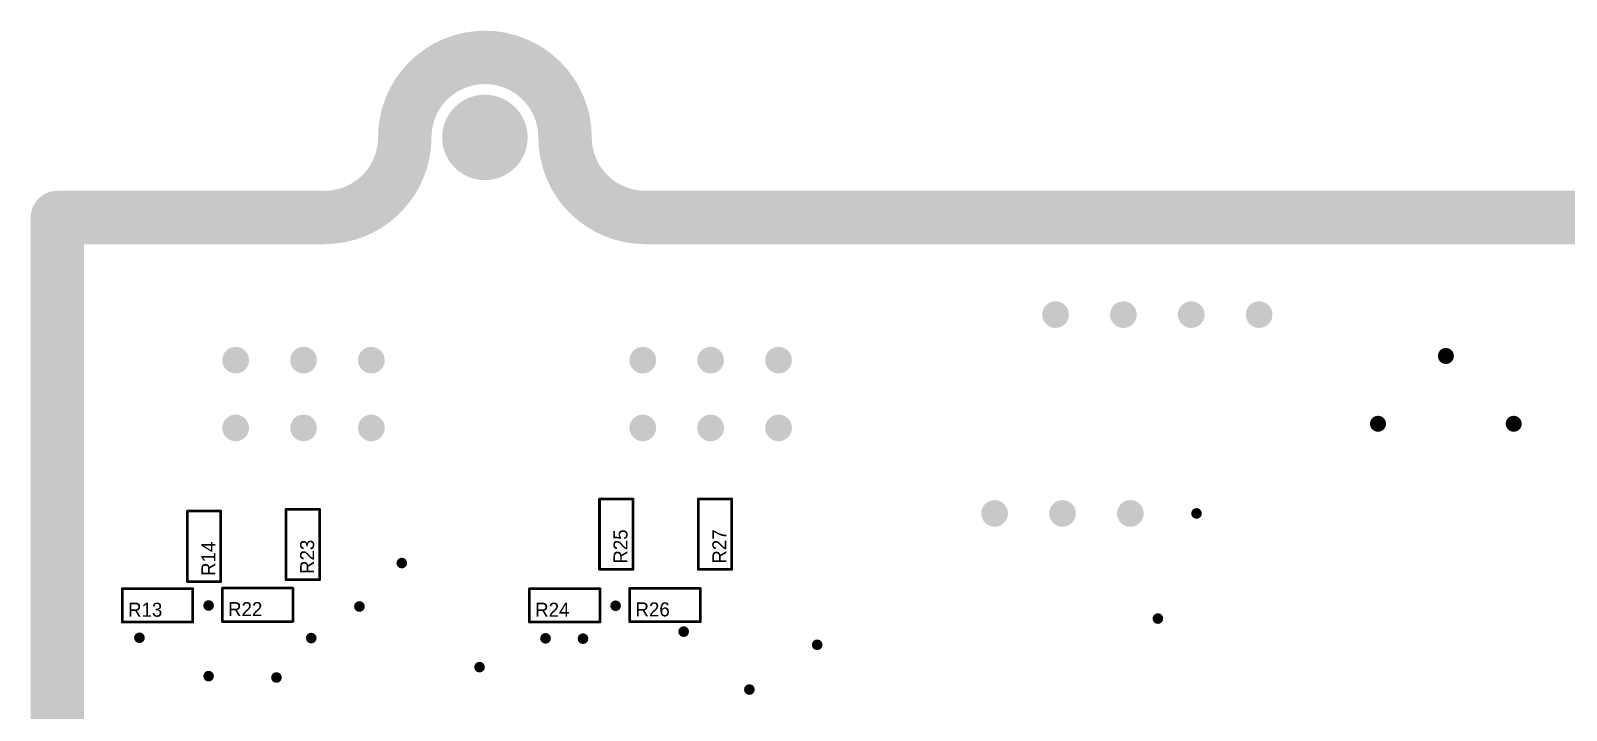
# Model space of a CAD drawing. Header units: millimetres. Extents: x -1 to 116, y -34 to 34.
# Drawn here: x -0.5 to 57, y 9 to 34.5 of the extents above; entities that cross this region are included whole.
import ezdxf

# ---------------------------------------------------------------- set-up
doc = ezdxf.new("R2010")
doc.units = ezdxf.units.MM
for name, color, linetype in [('KeepOutLayer', 6, 'Continuous'), ('Mechanical13', 56, 'Continuous'), ('PadHoleLayer', 156, 'Continuous'), ('ViaHoleLayer', 16, 'Continuous')]:
    doc.layers.add(name, color=color, linetype=linetype)

# ---------------------------------------------------------------- blocks, each defined once
blk = doc.blocks.new('2X3_PH_9')
at = {"layer": 'PadHoleLayer'}
h = blk.add_hatch(color=156, dxfattribs=at)
edge = h.paths.add_edge_path()
edge.add_arc((-2.53999746, 1.26999746), 0.499999, 0, 360)
h = blk.add_hatch(color=156, dxfattribs=at)
edge = h.paths.add_edge_path()
edge.add_arc((0, 1.27), 0.499999, 0, 360)
h = blk.add_hatch(color=156, dxfattribs=at)
edge = h.paths.add_edge_path()
edge.add_arc((2.54, 1.27), 0.499999, 0, 360)
h = blk.add_hatch(color=156, dxfattribs=at)
edge = h.paths.add_edge_path()
edge.add_arc((-2.54000254, -1.27), 0.499999, 0, 360)
h = blk.add_hatch(color=156, dxfattribs=at)
edge = h.paths.add_edge_path()
edge.add_arc((0, -1.27), 0.499999, 0, 360)
h = blk.add_hatch(color=156, dxfattribs=at)
edge = h.paths.add_edge_path()
edge.add_arc((2.54, -1.27), 0.499999, 0, 360)
blk = doc.blocks.new('2X3_PH_10')
at = {"layer": 'PadHoleLayer'}
h = blk.add_hatch(color=156, dxfattribs=at)
edge = h.paths.add_edge_path()
edge.add_arc((-2.54000254, 1.27), 0.499999, 0, 360)
h = blk.add_hatch(color=156, dxfattribs=at)
edge = h.paths.add_edge_path()
edge.add_arc((0, 1.27), 0.499999, 0, 360)
h = blk.add_hatch(color=156, dxfattribs=at)
edge = h.paths.add_edge_path()
edge.add_arc((2.54, 1.27), 0.499999, 0, 360)
h = blk.add_hatch(color=156, dxfattribs=at)
edge = h.paths.add_edge_path()
edge.add_arc((-2.53999746, -1.26999746), 0.499999, 0, 360)
h = blk.add_hatch(color=156, dxfattribs=at)
edge = h.paths.add_edge_path()
edge.add_arc((0, -1.27), 0.499999, 0, 360)
h = blk.add_hatch(color=156, dxfattribs=at)
edge = h.paths.add_edge_path()
edge.add_arc((2.54, -1.27), 0.499999, 0, 360)
blk = doc.blocks.new('0603_39')
at = {"layer": 'Mechanical13', "const_width": 0.0999998}
for points in [[(-1.42499842, 0.62500002), (1.21500138, 0.62500002)], [(-1.42499842, 0.62500002), (-1.42499588, -0.62500002)], [(1.21500138, 0.62500002), (1.21500138, -0.62500002)], [(-1.42499588, -0.62500002), (1.21500138, -0.62500002)]]:
    blk.add_lwpolyline(points, dxfattribs=at)
at = {"layer": 'Mechanical13', "const_width": 0.0499999}
for points in [[(-1.4499971, 0.62500002, 1), (-1.39999974, 0.62500002, 1)], [(-1.4499971, 0.62500002, 1), (-1.39999974, 0.62500002, 1)], [(1.1900027, 0.62500002, 1), (1.24000006, 0.62500002, 1)], [(1.1900027, 0.62500002, 1), (1.24000006, 0.62500002, 1)], [(-1.44999456, -0.62500002, 1), (-1.3999972, -0.62500002, 1)], [(-1.44999456, -0.62500002, 1), (-1.3999972, -0.62500002, 1)], [(1.1900027, -0.62500002, 1), (1.24000006, -0.62500002, 1)], [(1.1900027, -0.62500002, 1), (1.24000006, -0.62500002, 1)]]:
    blk.add_lwpolyline(points, format="xyb", close=True, dxfattribs=at)
at = {"layer": 'Mechanical13'}
blk.add_text('R27', height=0.52399946, dxfattribs=at).set_placement((-1.21249694, -0.42250106))
blk = doc.blocks.new('0603_40')
at = {"layer": 'Mechanical13', "const_width": 0.0999998}
for points in [[(-1.42499588, -0.62500002), (-1.42499334, 0.62500002)], [(-1.42499334, 0.62500002), (1.21500138, 0.62499748)], [(1.21500138, -0.62500002), (1.21500138, 0.62499748)], [(-1.42499588, -0.62500002), (1.21500138, -0.62500002)]]:
    blk.add_lwpolyline(points, dxfattribs=at)
at = {"layer": 'Mechanical13', "const_width": 0.0499999}
for points in [[(-1.44999202, 0.62500002, 1), (-1.39999466, 0.62500002, 1)], [(-1.44999202, 0.62500002, 1), (-1.39999466, 0.62500002, 1)], [(1.1900027, 0.62499748, 1), (1.24000006, 0.62499748, 1)], [(1.1900027, 0.62499748, 1), (1.24000006, 0.62499748, 1)], [(-1.44999456, -0.62500002, 1), (-1.3999972, -0.62500002, 1)], [(-1.44999456, -0.62500002, 1), (-1.3999972, -0.62500002, 1)], [(1.1900027, -0.62500002, 1), (1.24000006, -0.62500002, 1)], [(1.1900027, -0.62500002, 1), (1.24000006, -0.62500002, 1)]]:
    blk.add_lwpolyline(points, format="xyb", close=True, dxfattribs=at)
at = {"layer": 'Mechanical13'}
blk.add_text('R26', height=0.52399946, rotation=360, dxfattribs=at).set_placement((-1.21249694, -0.42249852))
blk = doc.blocks.new('0603_41')
at = {"layer": 'Mechanical13', "const_width": 0.0999998}
for points in [[(-1.42499588, 0.62500002), (1.21500138, 0.62500002)], [(-1.42499588, 0.62500002), (-1.42499588, -0.62500002)], [(1.21500138, 0.62500002), (1.21500138, -0.62499748)], [(1.21500138, -0.62499748), (-1.42499588, -0.62500002)]]:
    blk.add_lwpolyline(points, dxfattribs=at)
at = {"layer": 'Mechanical13', "const_width": 0.0499999}
for points in [[(-1.44999456, 0.62500002, 1), (-1.3999972, 0.62500002, 1)], [(-1.44999456, 0.62500002, 1), (-1.3999972, 0.62500002, 1)], [(1.1900027, 0.62500002, 1), (1.24000006, 0.62500002, 1)], [(1.1900027, 0.62500002, 1), (1.24000006, 0.62500002, 1)], [(-1.44999456, -0.62500002, 1), (-1.3999972, -0.62500002, 1)], [(-1.44999456, -0.62500002, 1), (-1.3999972, -0.62500002, 1)], [(1.1900027, -0.62499748, 1), (1.24000006, -0.62499748, 1)], [(1.1900027, -0.62499748, 1), (1.24000006, -0.62499748, 1)]]:
    blk.add_lwpolyline(points, format="xyb", close=True, dxfattribs=at)
at = {"layer": 'Mechanical13'}
blk.add_text('R25', height=0.52399946, dxfattribs=at).set_placement((-1.21249948, -0.42250106))
blk = doc.blocks.new('0603_42')
at = {"layer": 'Mechanical13', "const_width": 0.0999998}
for points in [[(-1.42499588, 0.62500002), (1.21500138, 0.62500002)], [(-1.42499588, -0.62500002), (-1.42499588, 0.62500002)], [(1.21500138, -0.62500002), (1.21500138, 0.62500002)], [(-1.42499588, -0.62500002), (1.21500138, -0.62500002)]]:
    blk.add_lwpolyline(points, dxfattribs=at)
at = {"layer": 'Mechanical13', "const_width": 0.0499999}
for points in [[(-1.44999456, 0.62500002, 1), (-1.3999972, 0.62500002, 1)], [(-1.44999456, 0.62500002, 1), (-1.3999972, 0.62500002, 1)], [(1.1900027, 0.62500002, 1), (1.24000006, 0.62500002, 1)], [(1.1900027, 0.62500002, 1), (1.24000006, 0.62500002, 1)], [(-1.44999456, -0.62500002, 1), (-1.3999972, -0.62500002, 1)], [(-1.44999456, -0.62500002, 1), (-1.3999972, -0.62500002, 1)], [(1.1900027, -0.62500002, 1), (1.24000006, -0.62500002, 1)], [(1.1900027, -0.62500002, 1), (1.24000006, -0.62500002, 1)]]:
    blk.add_lwpolyline(points, format="xyb", close=True, dxfattribs=at)
at = {"layer": 'Mechanical13'}
blk.add_text('R24', height=0.52399946, rotation=360, dxfattribs=at).set_placement((-1.21249694, -0.42250106))
blk = doc.blocks.new('0603_43')
at = {"layer": 'Mechanical13', "const_width": 0.0999998}
for points in [[(-1.42499588, 0.62500002), (1.21500138, 0.62500002)], [(-1.42499588, 0.62500002), (-1.42499588, -0.62499748)], [(1.21500138, 0.62500002), (1.21500392, -0.62500002)], [(-1.42499588, -0.62499748), (1.21500392, -0.62500002)]]:
    blk.add_lwpolyline(points, dxfattribs=at)
at = {"layer": 'Mechanical13', "const_width": 0.0499999}
for points in [[(-1.44999456, 0.62500002, 1), (-1.3999972, 0.62500002, 1)], [(-1.44999456, 0.62500002, 1), (-1.3999972, 0.62500002, 1)], [(1.1900027, 0.62500002, 1), (1.24000006, 0.62500002, 1)], [(1.1900027, 0.62500002, 1), (1.24000006, 0.62500002, 1)], [(-1.44999456, -0.62499748, 1), (-1.3999972, -0.62499748, 1)], [(-1.44999456, -0.62499748, 1), (-1.3999972, -0.62499748, 1)], [(1.19000524, -0.62500002, 1), (1.2400026, -0.62500002, 1)], [(1.19000524, -0.62500002, 1), (1.2400026, -0.62500002, 1)]]:
    blk.add_lwpolyline(points, format="xyb", close=True, dxfattribs=at)
at = {"layer": 'Mechanical13'}
blk.add_text('R23', height=0.52399946, dxfattribs=at).set_placement((-1.21249694, -0.4225036))
blk = doc.blocks.new('0603_44')
at = {"layer": 'Mechanical13', "const_width": 0.0999998}
for points in [[(-1.42499588, -0.62500002), (-1.42499334, 0.62500002)], [(-1.42499334, 0.62500002), (1.21500138, 0.62500256)], [(1.21500138, -0.62500002), (1.21500138, 0.62500256)], [(-1.42499588, -0.62500002), (1.21500138, -0.62500002)]]:
    blk.add_lwpolyline(points, dxfattribs=at)
at = {"layer": 'Mechanical13', "const_width": 0.0499999}
for points in [[(-1.44999202, 0.62500002, 1), (-1.39999466, 0.62500002, 1)], [(-1.44999202, 0.62500002, 1), (-1.39999466, 0.62500002, 1)], [(1.1900027, 0.62500256, 1), (1.24000006, 0.62500256, 1)], [(1.1900027, 0.62500256, 1), (1.24000006, 0.62500256, 1)], [(-1.44999456, -0.62500002, 1), (-1.3999972, -0.62500002, 1)], [(-1.44999456, -0.62500002, 1), (-1.3999972, -0.62500002, 1)], [(1.1900027, -0.62500002, 1), (1.24000006, -0.62500002, 1)], [(1.1900027, -0.62500002, 1), (1.24000006, -0.62500002, 1)]]:
    blk.add_lwpolyline(points, format="xyb", close=True, dxfattribs=at)
at = {"layer": 'Mechanical13'}
blk.add_text('R22', height=0.52399946, rotation=360, dxfattribs=at).set_placement((-1.21249694, -0.42250106))
blk = doc.blocks.new('0603_49')
at = {"layer": 'Mechanical13', "const_width": 0.0999998}
for points in [[(-1.42499842, 0.62500002), (1.21499884, 0.62500002)], [(-1.42499842, 0.62500002), (-1.42499842, -0.62500002)], [(1.21499884, 0.62500002), (1.21499884, -0.62500002)], [(-1.42499842, -0.62500002), (1.21499884, -0.62500002)]]:
    blk.add_lwpolyline(points, dxfattribs=at)
at = {"layer": 'Mechanical13', "const_width": 0.0499999}
for points in [[(-1.4499971, 0.62500002, 1), (-1.39999974, 0.62500002, 1)], [(-1.4499971, 0.62500002, 1), (-1.39999974, 0.62500002, 1)], [(1.19000016, 0.62500002, 1), (1.23999752, 0.62500002, 1)], [(1.19000016, 0.62500002, 1), (1.23999752, 0.62500002, 1)], [(-1.4499971, -0.62500002, 1), (-1.39999974, -0.62500002, 1)], [(-1.4499971, -0.62500002, 1), (-1.39999974, -0.62500002, 1)], [(1.19000016, -0.62500002, 1), (1.23999752, -0.62500002, 1)], [(1.19000016, -0.62500002, 1), (1.23999752, -0.62500002, 1)]]:
    blk.add_lwpolyline(points, format="xyb", close=True, dxfattribs=at)
at = {"layer": 'Mechanical13'}
blk.add_text('R14', height=0.52399946, dxfattribs=at).set_placement((-1.21249948, -0.42250106))
blk = doc.blocks.new('0603_50')
at = {"layer": 'Mechanical13', "const_width": 0.0999998}
for points in [[(-1.42499588, 0.62500256), (1.21500138, 0.62500256)], [(-1.42499588, -0.62499748), (-1.42499588, 0.62500256)], [(1.21500138, -0.62499748), (1.21500138, 0.62500256)], [(-1.42499588, -0.62499748), (1.21500138, -0.62499748)]]:
    blk.add_lwpolyline(points, dxfattribs=at)
at = {"layer": 'Mechanical13', "const_width": 0.0499999}
for points in [[(-1.44999456, 0.62500256, 1), (-1.3999972, 0.62500256, 1)], [(-1.44999456, 0.62500256, 1), (-1.3999972, 0.62500256, 1)], [(1.1900027, 0.62500256, 1), (1.24000006, 0.62500256, 1)], [(1.1900027, 0.62500256, 1), (1.24000006, 0.62500256, 1)], [(-1.44999456, -0.62499748, 1), (-1.3999972, -0.62499748, 1)], [(-1.44999456, -0.62499748, 1), (-1.3999972, -0.62499748, 1)], [(1.1900027, -0.62499748, 1), (1.24000006, -0.62499748, 1)], [(1.1900027, -0.62499748, 1), (1.24000006, -0.62499748, 1)]]:
    blk.add_lwpolyline(points, format="xyb", close=True, dxfattribs=at)
at = {"layer": 'Mechanical13'}
blk.add_text('R13', height=0.52399946, rotation=360, dxfattribs=at).set_placement((-1.21249694, -0.42249852))
blk = doc.blocks.new('TO_220_65')
at = {"layer": 'PadHoleLayer'}
h = blk.add_hatch(color=156, dxfattribs=at)
edge = h.paths.add_edge_path()
edge.add_arc((-2.54, 0), 0.499999, 0, 360)
h = blk.add_hatch(color=156, dxfattribs=at)
edge = h.paths.add_edge_path()
edge.add_arc((0, 0), 0.499999, 0, 360)
h = blk.add_hatch(color=156, dxfattribs=at)
edge = h.paths.add_edge_path()
edge.add_arc((2.54, 0), 0.499999, 0, 360)
blk = doc.blocks.new('POT_TH1_71')
at = {"layer": 'PadHoleLayer'}
h = blk.add_hatch(color=156, dxfattribs=at)
edge = h.paths.add_edge_path()
edge.add_arc((0, 0), 0.2999994, 0, 360)
h = blk.add_hatch(color=156, dxfattribs=at)
edge = h.paths.add_edge_path()
edge.add_arc((5.08000254, 0), 0.2999994, 0, 360)
h = blk.add_hatch(color=156, dxfattribs=at)
edge = h.paths.add_edge_path()
edge.add_arc((2.54000254, -2.54), 0.2999994, 0, 360)
blk = doc.blocks.new('1_4_B____P___H______78')
at = {"layer": 'PadHoleLayer'}
h = blk.add_hatch(color=156, dxfattribs=at)
edge = h.paths.add_edge_path()
edge.add_arc((0, 0), 0.499999, 0, 360)
h = blk.add_hatch(color=156, dxfattribs=at)
edge = h.paths.add_edge_path()
edge.add_arc((0, -2.54), 0.499999, 0, 360)
h = blk.add_hatch(color=156, dxfattribs=at)
edge = h.paths.add_edge_path()
edge.add_arc((0, -5.08), 0.499999, 0, 360)
h = blk.add_hatch(color=156, dxfattribs=at)
edge = h.paths.add_edge_path()
edge.add_arc((0, -7.62000254), 0.499999, 0, 360)

msp = doc.modelspace()

# ---------------------------------------------------------------- hatches: boundary and pattern name
at = {"layer": 'PadHoleLayer'}
h = msp.add_hatch(color=156, dxfattribs=at)
edge = h.paths.add_edge_path()
edge.add_arc((16.50000002, 30.49999996), 1.59999934, 0, 360)
at = {"layer": 'ViaHoleLayer'}
h = msp.add_hatch(color=16, dxfattribs=at)
edge = h.paths.add_edge_path()
edge.add_arc((43.1370105, 16.41001036), 0.1999996, 0, 360)
h = msp.add_hatch(color=16, dxfattribs=at)
edge = h.paths.add_edge_path()
edge.add_arc((13.38999862, 14.550009), 0.1999996, 0, 360)
h = msp.add_hatch(color=16, dxfattribs=at)
edge = h.paths.add_edge_path()
edge.add_arc((6.157998859999999, 12.96000964), 0.1999996, 0, 360)
h = msp.add_hatch(color=16, dxfattribs=at)
edge = h.paths.add_edge_path()
edge.add_arc((11.80399976, 12.9229993), 0.1999996, 0, 360)
h = msp.add_hatch(color=16, dxfattribs=at)
edge = h.paths.add_edge_path()
edge.add_arc((21.39300014, 12.95016714), 0.1999996, 0, 360)
h = msp.add_hatch(color=16, dxfattribs=at)
edge = h.paths.add_edge_path()
edge.add_arc((41.6899979, 12.47001062), 0.1999996, 0, 360)
h = msp.add_hatch(color=16, dxfattribs=at)
edge = h.paths.add_edge_path()
edge.add_arc((23.93999784, 11.98000906), 0.1999996, 0, 360)
h = msp.add_hatch(color=16, dxfattribs=at)
edge = h.paths.add_edge_path()
edge.add_arc((3.56999794, 11.75000952), 0.1999996, 0, 360)
h = msp.add_hatch(color=16, dxfattribs=at)
edge = h.paths.add_edge_path()
edge.add_arc((9.99999778, 11.74000954), 0.1999996, 0, 360)
h = msp.add_hatch(color=16, dxfattribs=at)
edge = h.paths.add_edge_path()
edge.add_arc((18.76999802, 11.73000956), 0.1999996, 0, 360)
h = msp.add_hatch(color=16, dxfattribs=at)
edge = h.paths.add_edge_path()
edge.add_arc((20.17210342, 11.71790138), 0.1999996, 0, 360)
h = msp.add_hatch(color=16, dxfattribs=at)
edge = h.paths.add_edge_path()
edge.add_arc((28.93899978, 11.48700014), 0.1999996, 0, 360)
h = msp.add_hatch(color=16, dxfattribs=at)
edge = h.paths.add_edge_path()
edge.add_arc((6.158001399999999, 10.31200884), 0.1999996, 0, 360)
h = msp.add_hatch(color=16, dxfattribs=at)
edge = h.paths.add_edge_path()
edge.add_arc((8.698001399999999, 10.2620064), 0.1999996, 0, 360)
h = msp.add_hatch(color=16, dxfattribs=at)
edge = h.paths.add_edge_path()
edge.add_arc((16.29999788, 10.65000918), 0.1999996, 0, 360)
h = msp.add_hatch(color=16, dxfattribs=at)
edge = h.paths.add_edge_path()
edge.add_arc((26.399998, 9.810010859999998), 0.1999996, 0, 360)

# ---------------------------------------------------------------- linework, layer by layer
at = {"layer": 'KeepOutLayer', "const_width": 2.00000108}
for points in [[(13.50000094, 30.49999996, -0.4142135623730951), (16.50000002, 33.49999904)], [(16.50000002, 33.49999904, -0.4142135623730951), (19.4999991, 30.49999996)], [(13.4999984, 30.49999996, -0.4142135623730951), (10.49999932, 27.50000088)], [(22.50000072, 27.50000088, -0.4142135623730951), (19.50000164, 30.49999996)], [(10.49999932, 27.49999834, -0.198912367379658), (10.49999678, 27.49999834)]]:
    msp.add_lwpolyline(points, format="xyb", dxfattribs=at)
at = {"layer": 'KeepOutLayer', "const_width": 1.00000054}
for points in [[(16.00000102, 33.49999904, 1), (16.99999902, 33.49999904, 1)], [(16.00000102, 33.49999904, 1), (16.99999902, 33.49999904, 1)], [(12.9999994, 30.49999996, 1), (13.9999974, 30.49999996, 1)], [(13.00000194, 30.49999996, 1), (13.99999994, 30.49999996, 1)], [(19.0000001, 30.49999996, 1), (19.9999981, 30.49999996, 1)], [(19.00000264, 30.49999996, 1), (20.00000064, 30.49999996, 1)], [(0, 27.49999834, 1), (0.999998, 27.49999834, 1)], [(0, 27.49999834, 1), (0.999998, 27.49999834, 1)], [(9.99999778, 27.49999834, 1), (10.99999578, 27.49999834, 1)], [(9.99999778, 27.49999834, 1), (10.99999578, 27.49999834, 1)], [(10.00000032, 27.50000088, 1), (10.99999832, 27.50000088, 1)], [(10.00000032, 27.49999834, 1), (10.99999832, 27.49999834, 1)], [(22.00000172, 27.50000088, 1), (22.99999972, 27.50000088, 1)], [(22.00000172, 27.50000088, 1), (22.99999972, 27.50000088, 1)], [(0, 25.3300103, 1), (0.999998, 25.3300103, 1)], [(0, 25.3300103, 1), (0.999998, 25.3300103, 1)]]:
    msp.add_lwpolyline(points, format="xyb", close=True, dxfattribs=at)
at = {"layer": 'KeepOutLayer', "const_width": 2.00000108}
for points in [[(0.499999, 27.49999834), (10.49999678, 27.49999834)], [(0.499999, 25.3300103), (0.499999, 27.49999834)], [(22.50000072, 27.50000088), (114.50000214, 27.50000088)], [(0.499999, -27.50000088), (0.499999, 25.3300103)]]:
    msp.add_lwpolyline(points, dxfattribs=at)

# ---------------------------------------------------------------- block references
for name, p, rotation in [('1_4_B____P___H______78', (45.47999794, 23.8600107), 270), ('POT_TH1_71', (55.01000174, 19.77001126), 180), ('0603_41', (21.41503972, 15.73994312), 90), ('0603_39', (25.11503994, 15.73994312), 90), ('0603_49', (5.99103958, 15.28093972), 90), ('0603_43', (9.686036, 15.35293602), 90)]:
    msp.add_blockref(name, p, dxfattribs=dict(rotation=rotation))
for name, p in [('2X3_PH_10', (9.7109915, 20.88369458)), ('2X3_PH_9', (24.95099912, 20.88369712)), ('TO_220_65', (38.11999996, 16.41001036)), ('0603_50', (4.352925, 12.96297128)), ('0603_44', (8.097926399999999, 12.98496768)), ('0603_42', (19.592925, 12.96297382)), ('0603_40', (23.34808894, 12.97512518))]:
    msp.add_blockref(name, p)

doc.saveas('drawing.dxf')
